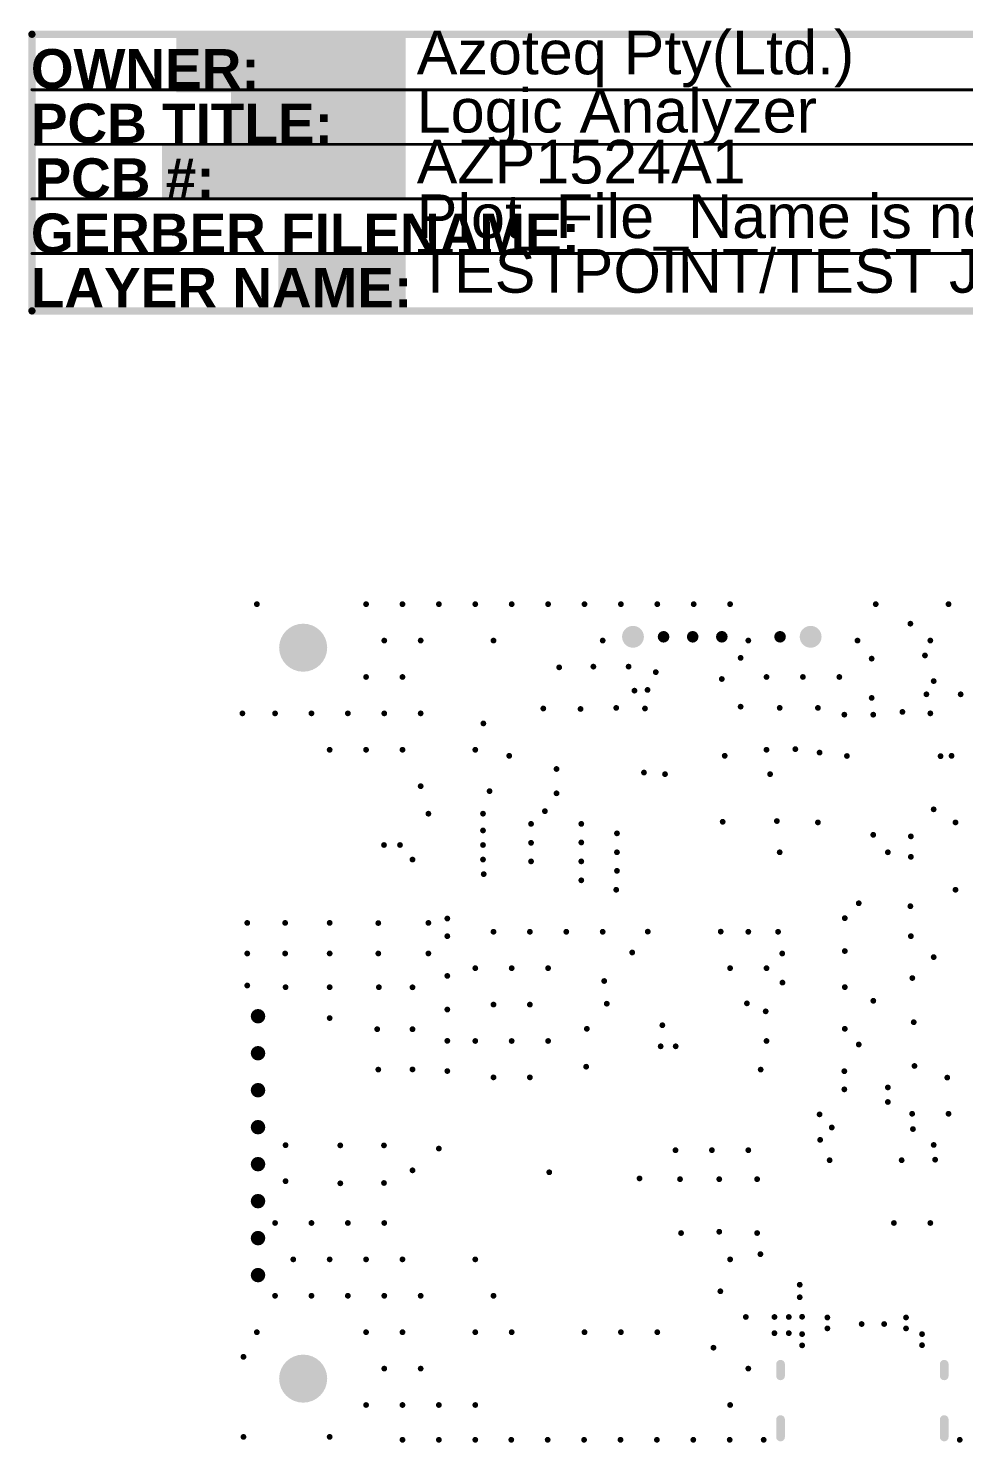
# Model space of a CAD drawing. Extents: x -14 to 97, y 1 to 98.
# Drawn here: x -13.9 to 50.4, y 0.6 to 97.7 of the extents above; entities that cross this region are included whole.
import ezdxf

# ---------------------------------------------------------------- set-up
doc = ezdxf.new("R2010")
doc.units = 0
doc.layers.get('0').update_dxf_attribs({"linetype": 'CONTINUOUS'})
for name, color, linetype in [('PAD_HOLES', 156, 'CONTINUOUS'), ('TESTPOINT-TEST_JIG_LAYER', 56, 'CONTINUOUS'), ('VIA_HOLES', 16, 'CONTINUOUS')]:
    doc.layers.add(name, color=color, linetype=linetype)
doc.styles.add('ARIAL', font='', dxfattribs={"height": 0.2})
doc.styles.add('ARIAL_BOLD', font='', dxfattribs={"height": 0.2})
doc.styles.get('ARIAL').set_extended_font_data('Arial')
doc.styles.get('ARIAL_BOLD').set_extended_font_data('Arial', bold=True)

# ---------------------------------------------------------------- blocks, each defined once
blk = doc.blocks.new('J_USB_GCT_USB4500_03_0_A_3')
at = {"layer": 'PAD_HOLES'}
h = blk.add_hatch(color=7, dxfattribs=at)
edge = h.paths.add_edge_path()
edge.add_arc((-5.366, 1.441), 0.3, 180, 360)
edge.add_line((-5.066, 1.441), (-5.066, 2.241))
edge.add_arc((-5.366, 2.241), 0.3, 0, 180)
edge.add_line((-5.666, 2.241), (-5.666, 1.441))
h = blk.add_hatch(color=7, dxfattribs=at)
edge = h.paths.add_edge_path()
edge.add_arc((5.874, 1.441), 0.3, 180, 360)
edge.add_line((6.174, 1.441), (6.174, 2.241))
edge.add_arc((5.874, 2.241), 0.3, 0, 180)
edge.add_line((5.574, 2.241), (5.574, 1.441))
h = blk.add_hatch(color=7, dxfattribs=at)
edge = h.paths.add_edge_path()
edge.add_arc((-5.366, -2.759), 0.3, 180, 360)
edge.add_line((-5.066, -2.759), (-5.066, -1.559))
edge.add_arc((-5.366, -1.559), 0.3, 0, 180)
edge.add_line((-5.666, -1.559), (-5.666, -2.759))
h = blk.add_hatch(color=7, dxfattribs=at)
edge = h.paths.add_edge_path()
edge.add_arc((5.874, -2.759), 0.3, 180, 360)
edge.add_line((6.174, -2.759), (6.174, -1.559))
edge.add_arc((5.874, -1.559), 0.3, 0, 180)
edge.add_line((5.574, -1.559), (5.574, -2.759))
blk = doc.blocks.new('S_C_K_OS103011MS8QP1_B_22')
at = {"layer": 'PAD_HOLES'}
h = blk.add_hatch(color=7, dxfattribs=at)
edge = h.paths.add_edge_path()
edge.add_arc((-6.1, 0), 0.75, 0, 360)
h = blk.add_hatch(color=7, dxfattribs=at)
edge = h.paths.add_edge_path()
edge.add_arc((-4, 0), 0.4, 0, 360)
h = blk.add_hatch(color=7, dxfattribs=at)
edge = h.paths.add_edge_path()
edge.add_arc((0, 0), 0.4, 0, 360)
h = blk.add_hatch(color=7, dxfattribs=at)
edge = h.paths.add_edge_path()
edge.add_arc((2, 0), 0.4, 0, 360)
h = blk.add_hatch(color=7, dxfattribs=at)
edge = h.paths.add_edge_path()
edge.add_arc((4, 0), 0.4, 0, 360)
h = blk.add_hatch(color=7, dxfattribs=at)
edge = h.paths.add_edge_path()
edge.add_arc((6.1, 0), 0.75, 0, 360)
blk = doc.blocks.new('MPAD_X7_0Y7_0_D3_3_38')
at = {"layer": 'PAD_HOLES'}
h = blk.add_hatch(color=7, dxfattribs=at)
edge = h.paths.add_edge_path()
edge.add_arc((0, 0), 1.65, 0, 360)
blk = doc.blocks.new('MPAD_X7_0Y7_0_D3_3_40')
at = {"layer": 'PAD_HOLES'}
h = blk.add_hatch(color=7, dxfattribs=at)
edge = h.paths.add_edge_path()
edge.add_arc((0, 0), 1.65, 0, 360)
blk = doc.blocks.new('P_BERG_8W_HDR_RA_SIL_42')
at = {"layer": 'PAD_HOLES'}
h = blk.add_hatch(color=7, dxfattribs=at)
edge = h.paths.add_edge_path()
edge.add_arc((-8.89, 0), 0.5, 0, 360)
h = blk.add_hatch(color=7, dxfattribs=at)
edge = h.paths.add_edge_path()
edge.add_arc((-6.35, 0), 0.5, 0, 360)
h = blk.add_hatch(color=7, dxfattribs=at)
edge = h.paths.add_edge_path()
edge.add_arc((-3.81, 0), 0.5, 0, 360)
h = blk.add_hatch(color=7, dxfattribs=at)
edge = h.paths.add_edge_path()
edge.add_arc((-1.27, 0), 0.5, 0, 360)
h = blk.add_hatch(color=7, dxfattribs=at)
edge = h.paths.add_edge_path()
edge.add_arc((1.27, 0), 0.5, 0, 360)
h = blk.add_hatch(color=7, dxfattribs=at)
edge = h.paths.add_edge_path()
edge.add_arc((3.81, 0), 0.5, 0, 360)
h = blk.add_hatch(color=7, dxfattribs=at)
edge = h.paths.add_edge_path()
edge.add_arc((6.35, 0), 0.5, 0, 360)
h = blk.add_hatch(color=7, dxfattribs=at)
edge = h.paths.add_edge_path()
edge.add_arc((8.89, 0), 0.5, 0, 360)

msp = doc.modelspace()

# ---------------------------------------------------------------- hatches: boundary and pattern name
at = {"layer": 'TESTPOINT-TEST_JIG_LAYER'}
for points in [[(-3.7, 93.331), (12.05, 93.331), (12.05, 97.331), (-3.7, 97.331)], [(0.05, 89.831), (12.05, 89.831), (12.05, 93.521), (0.05, 93.521)], [(-4.7, 86.081), (12.05, 86.081), (12.05, 89.831), (-4.7, 89.831)], [(3.3, 78.581), (12.05, 78.581), (12.05, 82.331), (3.3, 82.331)]]:
    msp.add_hatch(color=7, dxfattribs=at).paths.add_polyline_path(points)
at = {"layer": 'VIA_HOLES'}
h = msp.add_hatch(color=7, dxfattribs=at)
edge = h.paths.add_edge_path()
edge.add_arc((1.82, 58.19), 0.2, 0, 360)
h = msp.add_hatch(color=7, dxfattribs=at)
edge = h.paths.add_edge_path()
edge.add_arc((9.32, 58.19), 0.2, 0, 360)
h = msp.add_hatch(color=7, dxfattribs=at)
edge = h.paths.add_edge_path()
edge.add_arc((11.82, 58.19), 0.2, 0, 360)
h = msp.add_hatch(color=7, dxfattribs=at)
edge = h.paths.add_edge_path()
edge.add_arc((14.32, 58.19), 0.2, 0, 360)
h = msp.add_hatch(color=7, dxfattribs=at)
edge = h.paths.add_edge_path()
edge.add_arc((16.82, 58.19), 0.2, 0, 360)
h = msp.add_hatch(color=7, dxfattribs=at)
edge = h.paths.add_edge_path()
edge.add_arc((19.32, 58.19), 0.2, 0, 360)
h = msp.add_hatch(color=7, dxfattribs=at)
edge = h.paths.add_edge_path()
edge.add_arc((21.82, 58.19), 0.2, 0, 360)
h = msp.add_hatch(color=7, dxfattribs=at)
edge = h.paths.add_edge_path()
edge.add_arc((24.32, 58.19), 0.2, 0, 360)
h = msp.add_hatch(color=7, dxfattribs=at)
edge = h.paths.add_edge_path()
edge.add_arc((26.82, 58.19), 0.2, 0, 360)
h = msp.add_hatch(color=7, dxfattribs=at)
edge = h.paths.add_edge_path()
edge.add_arc((29.32, 58.19), 0.2, 0, 360)
h = msp.add_hatch(color=7, dxfattribs=at)
edge = h.paths.add_edge_path()
edge.add_arc((31.82, 58.19), 0.2, 0, 360)
h = msp.add_hatch(color=7, dxfattribs=at)
edge = h.paths.add_edge_path()
edge.add_arc((34.32, 58.19), 0.2, 0, 360)
h = msp.add_hatch(color=7, dxfattribs=at)
edge = h.paths.add_edge_path()
edge.add_arc((44.32, 58.19), 0.2, 0, 360)
h = msp.add_hatch(color=7, dxfattribs=at)
edge = h.paths.add_edge_path()
edge.add_arc((49.32, 58.19), 0.2, 0, 360)
h = msp.add_hatch(color=7, dxfattribs=at)
edge = h.paths.add_edge_path()
edge.add_arc((46.7, 56.85), 0.2, 0, 360)
h = msp.add_hatch(color=7, dxfattribs=at)
edge = h.paths.add_edge_path()
edge.add_arc((10.57, 55.69), 0.2, 0, 360)
h = msp.add_hatch(color=7, dxfattribs=at)
edge = h.paths.add_edge_path()
edge.add_arc((13.07, 55.69), 0.2, 0, 360)
h = msp.add_hatch(color=7, dxfattribs=at)
edge = h.paths.add_edge_path()
edge.add_arc((18.07, 55.69), 0.2, 0, 360)
h = msp.add_hatch(color=7, dxfattribs=at)
edge = h.paths.add_edge_path()
edge.add_arc((25.57, 55.69), 0.2, 0, 360)
h = msp.add_hatch(color=7, dxfattribs=at)
edge = h.paths.add_edge_path()
edge.add_arc((35.57, 55.69), 0.2, 0, 360)
h = msp.add_hatch(color=7, dxfattribs=at)
edge = h.paths.add_edge_path()
edge.add_arc((43.07, 55.69), 0.2, 0, 360)
h = msp.add_hatch(color=7, dxfattribs=at)
edge = h.paths.add_edge_path()
edge.add_arc((48.07, 55.69), 0.2, 0, 360)
h = msp.add_hatch(color=7, dxfattribs=at)
edge = h.paths.add_edge_path()
edge.add_arc((35.042, 54.5), 0.2, 0, 360)
h = msp.add_hatch(color=7, dxfattribs=at)
edge = h.paths.add_edge_path()
edge.add_arc((44.041, 54.45), 0.2, 0, 360)
h = msp.add_hatch(color=7, dxfattribs=at)
edge = h.paths.add_edge_path()
edge.add_arc((47.702, 54.669), 0.2, 0, 360)
h = msp.add_hatch(color=7, dxfattribs=at)
edge = h.paths.add_edge_path()
edge.add_arc((22.582, 53.85), 0.2, 0, 360)
h = msp.add_hatch(color=7, dxfattribs=at)
edge = h.paths.add_edge_path()
edge.add_arc((24.929, 53.9), 0.2, 0, 360)
h = msp.add_hatch(color=7, dxfattribs=at)
edge = h.paths.add_edge_path()
edge.add_arc((27.349, 53.9), 0.2, 0, 360)
h = msp.add_hatch(color=7, dxfattribs=at)
edge = h.paths.add_edge_path()
edge.add_arc((29.216, 53.522), 0.2, 0, 360)
h = msp.add_hatch(color=7, dxfattribs=at)
edge = h.paths.add_edge_path()
edge.add_arc((9.32, 53.19), 0.2, 0, 360)
h = msp.add_hatch(color=7, dxfattribs=at)
edge = h.paths.add_edge_path()
edge.add_arc((11.82, 53.19), 0.2, 0, 360)
h = msp.add_hatch(color=7, dxfattribs=at)
edge = h.paths.add_edge_path()
edge.add_arc((28.65, 52.3), 0.2, 0, 360)
h = msp.add_hatch(color=7, dxfattribs=at)
edge = h.paths.add_edge_path()
edge.add_arc((33.75, 53.05), 0.2, 0, 360)
h = msp.add_hatch(color=7, dxfattribs=at)
edge = h.paths.add_edge_path()
edge.add_arc((36.82, 53.19), 0.2, 0, 360)
h = msp.add_hatch(color=7, dxfattribs=at)
edge = h.paths.add_edge_path()
edge.add_arc((39.32, 53.19), 0.2, 0, 360)
h = msp.add_hatch(color=7, dxfattribs=at)
edge = h.paths.add_edge_path()
edge.add_arc((41.82, 53.19), 0.2, 0, 360)
h = msp.add_hatch(color=7, dxfattribs=at)
edge = h.paths.add_edge_path()
edge.add_arc((48.3, 52.908), 0.2, 0, 360)
h = msp.add_hatch(color=7, dxfattribs=at)
edge = h.paths.add_edge_path()
edge.add_arc((27.75, 52.25), 0.2, 0, 360)
h = msp.add_hatch(color=7, dxfattribs=at)
edge = h.paths.add_edge_path()
edge.add_arc((44.041, 51.751), 0.2, 0, 360)
h = msp.add_hatch(color=7, dxfattribs=at)
edge = h.paths.add_edge_path()
edge.add_arc((47.8, 52), 0.2, 0, 360)
h = msp.add_hatch(color=7, dxfattribs=at)
edge = h.paths.add_edge_path()
edge.add_arc((50.154, 52), 0.2, 0, 360)
h = msp.add_hatch(color=7, dxfattribs=at)
edge = h.paths.add_edge_path()
edge.add_arc((0.828, 50.69), 0.2, 0, 360)
h = msp.add_hatch(color=7, dxfattribs=at)
edge = h.paths.add_edge_path()
edge.add_arc((3.07, 50.69), 0.2, 0, 360)
h = msp.add_hatch(color=7, dxfattribs=at)
edge = h.paths.add_edge_path()
edge.add_arc((5.57, 50.69), 0.2, 0, 360)
h = msp.add_hatch(color=7, dxfattribs=at)
edge = h.paths.add_edge_path()
edge.add_arc((8.07, 50.69), 0.2, 0, 360)
h = msp.add_hatch(color=7, dxfattribs=at)
edge = h.paths.add_edge_path()
edge.add_arc((10.57, 50.69), 0.2, 0, 360)
h = msp.add_hatch(color=7, dxfattribs=at)
edge = h.paths.add_edge_path()
edge.add_arc((13.07, 50.69), 0.2, 0, 360)
h = msp.add_hatch(color=7, dxfattribs=at)
edge = h.paths.add_edge_path()
edge.add_arc((21.491, 51.024), 0.2, 0, 360)
h = msp.add_hatch(color=7, dxfattribs=at)
edge = h.paths.add_edge_path()
edge.add_arc((24.05, 50.992), 0.2, 0, 360)
h = msp.add_hatch(color=7, dxfattribs=at)
edge = h.paths.add_edge_path()
edge.add_arc((26.5, 51.066), 0.2, 0, 360)
h = msp.add_hatch(color=7, dxfattribs=at)
edge = h.paths.add_edge_path()
edge.add_arc((28.473, 51.024), 0.2, 0, 360)
h = msp.add_hatch(color=7, dxfattribs=at)
edge = h.paths.add_edge_path()
edge.add_arc((35.042, 51.15), 0.2, 0, 360)
h = msp.add_hatch(color=7, dxfattribs=at)
edge = h.paths.add_edge_path()
edge.add_arc((37.725, 51.066), 0.2, 0, 360)
h = msp.add_hatch(color=7, dxfattribs=at)
edge = h.paths.add_edge_path()
edge.add_arc((40.35, 51.066), 0.2, 0, 360)
h = msp.add_hatch(color=7, dxfattribs=at)
edge = h.paths.add_edge_path()
edge.add_arc((42.164, 50.6), 0.2, 0, 360)
h = msp.add_hatch(color=7, dxfattribs=at)
edge = h.paths.add_edge_path()
edge.add_arc((44.15, 50.6), 0.2, 0, 360)
h = msp.add_hatch(color=7, dxfattribs=at)
edge = h.paths.add_edge_path()
edge.add_arc((46.154, 50.79), 0.2, 0, 360)
h = msp.add_hatch(color=7, dxfattribs=at)
edge = h.paths.add_edge_path()
edge.add_arc((48.07, 50.69), 0.2, 0, 360)
h = msp.add_hatch(color=7, dxfattribs=at)
edge = h.paths.add_edge_path()
edge.add_arc((17.375, 50), 0.2, 0, 360)
h = msp.add_hatch(color=7, dxfattribs=at)
edge = h.paths.add_edge_path()
edge.add_arc((6.82, 48.19), 0.2, 0, 360)
h = msp.add_hatch(color=7, dxfattribs=at)
edge = h.paths.add_edge_path()
edge.add_arc((9.32, 48.19), 0.2, 0, 360)
h = msp.add_hatch(color=7, dxfattribs=at)
edge = h.paths.add_edge_path()
edge.add_arc((11.82, 48.19), 0.2, 0, 360)
h = msp.add_hatch(color=7, dxfattribs=at)
edge = h.paths.add_edge_path()
edge.add_arc((16.82, 48.19), 0.2, 0, 360)
h = msp.add_hatch(color=7, dxfattribs=at)
edge = h.paths.add_edge_path()
edge.add_arc((19.15, 47.775), 0.2, 0, 360)
h = msp.add_hatch(color=7, dxfattribs=at)
edge = h.paths.add_edge_path()
edge.add_arc((33.95, 47.775), 0.2, 0, 360)
h = msp.add_hatch(color=7, dxfattribs=at)
edge = h.paths.add_edge_path()
edge.add_arc((36.82, 48.19), 0.2, 0, 360)
h = msp.add_hatch(color=7, dxfattribs=at)
edge = h.paths.add_edge_path()
edge.add_arc((38.8, 48.234), 0.2, 0, 360)
h = msp.add_hatch(color=7, dxfattribs=at)
edge = h.paths.add_edge_path()
edge.add_arc((40.464, 47.997), 0.2, 0, 360)
h = msp.add_hatch(color=7, dxfattribs=at)
edge = h.paths.add_edge_path()
edge.add_arc((42.343, 47.763), 0.2, 0, 360)
h = msp.add_hatch(color=7, dxfattribs=at)
edge = h.paths.add_edge_path()
edge.add_arc((48.773, 47.75), 0.2, 0, 360)
h = msp.add_hatch(color=7, dxfattribs=at)
edge = h.paths.add_edge_path()
edge.add_arc((49.527, 47.775), 0.2, 0, 360)
h = msp.add_hatch(color=7, dxfattribs=at)
edge = h.paths.add_edge_path()
edge.add_arc((22.4, 46.87), 0.2, 0, 360)
h = msp.add_hatch(color=7, dxfattribs=at)
edge = h.paths.add_edge_path()
edge.add_arc((28.404, 46.625), 0.2, 0, 360)
h = msp.add_hatch(color=7, dxfattribs=at)
edge = h.paths.add_edge_path()
edge.add_arc((29.85, 46.516), 0.2, 0, 360)
h = msp.add_hatch(color=7, dxfattribs=at)
edge = h.paths.add_edge_path()
edge.add_arc((37.066, 46.516), 0.2, 0, 360)
h = msp.add_hatch(color=7, dxfattribs=at)
edge = h.paths.add_edge_path()
edge.add_arc((13.07, 45.69), 0.2, 0, 360)
h = msp.add_hatch(color=7, dxfattribs=at)
edge = h.paths.add_edge_path()
edge.add_arc((17.8, 45.35), 0.2, 0, 360)
h = msp.add_hatch(color=7, dxfattribs=at)
edge = h.paths.add_edge_path()
edge.add_arc((22.4, 45.2), 0.2, 0, 360)
h = msp.add_hatch(color=7, dxfattribs=at)
edge = h.paths.add_edge_path()
edge.add_arc((13.6, 43.8), 0.2, 0, 360)
h = msp.add_hatch(color=7, dxfattribs=at)
edge = h.paths.add_edge_path()
edge.add_arc((17.35, 43.8), 0.2, 0, 360)
h = msp.add_hatch(color=7, dxfattribs=at)
edge = h.paths.add_edge_path()
edge.add_arc((21.6, 43.974), 0.2, 0, 360)
h = msp.add_hatch(color=7, dxfattribs=at)
edge = h.paths.add_edge_path()
edge.add_arc((48.3, 44.1), 0.2, 0, 360)
h = msp.add_hatch(color=7, dxfattribs=at)
edge = h.paths.add_edge_path()
edge.add_arc((17.35, 42.65), 0.2, 0, 360)
h = msp.add_hatch(color=7, dxfattribs=at)
edge = h.paths.add_edge_path()
edge.add_arc((20.65, 43.1), 0.2, 0, 360)
h = msp.add_hatch(color=7, dxfattribs=at)
edge = h.paths.add_edge_path()
edge.add_arc((24.1, 43.1), 0.2, 0, 360)
h = msp.add_hatch(color=7, dxfattribs=at)
edge = h.paths.add_edge_path()
edge.add_arc((33.81, 43.246), 0.2, 0, 360)
h = msp.add_hatch(color=7, dxfattribs=at)
edge = h.paths.add_edge_path()
edge.add_arc((37.532, 43.295), 0.2, 0, 360)
h = msp.add_hatch(color=7, dxfattribs=at)
edge = h.paths.add_edge_path()
edge.add_arc((40.35, 43.2), 0.2, 0, 360)
h = msp.add_hatch(color=7, dxfattribs=at)
edge = h.paths.add_edge_path()
edge.add_arc((49.8, 43.2), 0.2, 0, 360)
h = msp.add_hatch(color=7, dxfattribs=at)
edge = h.paths.add_edge_path()
edge.add_arc((10.55, 41.65), 0.2, 0, 360)
h = msp.add_hatch(color=7, dxfattribs=at)
edge = h.paths.add_edge_path()
edge.add_arc((11.65, 41.65), 0.2, 0, 360)
h = msp.add_hatch(color=7, dxfattribs=at)
edge = h.paths.add_edge_path()
edge.add_arc((17.35, 41.65), 0.2, 0, 360)
h = msp.add_hatch(color=7, dxfattribs=at)
edge = h.paths.add_edge_path()
edge.add_arc((20.65, 41.8), 0.2, 0, 360)
h = msp.add_hatch(color=7, dxfattribs=at)
edge = h.paths.add_edge_path()
edge.add_arc((24.1, 41.825), 0.2, 0, 360)
h = msp.add_hatch(color=7, dxfattribs=at)
edge = h.paths.add_edge_path()
edge.add_arc((26.55, 42.45), 0.2, 0, 360)
h = msp.add_hatch(color=7, dxfattribs=at)
edge = h.paths.add_edge_path()
edge.add_arc((44.15, 42.35), 0.2, 0, 360)
h = msp.add_hatch(color=7, dxfattribs=at)
edge = h.paths.add_edge_path()
edge.add_arc((46.733, 42.241), 0.2, 0, 360)
h = msp.add_hatch(color=7, dxfattribs=at)
edge = h.paths.add_edge_path()
edge.add_arc((12.509, 40.65), 0.2, 0, 360)
h = msp.add_hatch(color=7, dxfattribs=at)
edge = h.paths.add_edge_path()
edge.add_arc((17.35, 40.65), 0.2, 0, 360)
h = msp.add_hatch(color=7, dxfattribs=at)
edge = h.paths.add_edge_path()
edge.add_arc((26.55, 41.15), 0.2, 0, 360)
h = msp.add_hatch(color=7, dxfattribs=at)
edge = h.paths.add_edge_path()
edge.add_arc((37.725, 41.15), 0.2, 0, 360)
h = msp.add_hatch(color=7, dxfattribs=at)
edge = h.paths.add_edge_path()
edge.add_arc((45.154, 41.15), 0.2, 0, 360)
h = msp.add_hatch(color=7, dxfattribs=at)
edge = h.paths.add_edge_path()
edge.add_arc((46.733, 40.838), 0.2, 0, 360)
h = msp.add_hatch(color=7, dxfattribs=at)
edge = h.paths.add_edge_path()
edge.add_arc((17.4, 39.65), 0.2, 0, 360)
h = msp.add_hatch(color=7, dxfattribs=at)
edge = h.paths.add_edge_path()
edge.add_arc((20.65, 40.525), 0.2, 0, 360)
h = msp.add_hatch(color=7, dxfattribs=at)
edge = h.paths.add_edge_path()
edge.add_arc((24.1, 40.525), 0.2, 0, 360)
h = msp.add_hatch(color=7, dxfattribs=at)
edge = h.paths.add_edge_path()
edge.add_arc((26.55, 39.875), 0.2, 0, 360)
h = msp.add_hatch(color=7, dxfattribs=at)
edge = h.paths.add_edge_path()
edge.add_arc((24.1, 39.225), 0.2, 0, 360)
h = msp.add_hatch(color=7, dxfattribs=at)
edge = h.paths.add_edge_path()
edge.add_arc((26.5, 38.575), 0.2, 0, 360)
h = msp.add_hatch(color=7, dxfattribs=at)
edge = h.paths.add_edge_path()
edge.add_arc((49.8, 38.575), 0.2, 0, 360)
h = msp.add_hatch(color=7, dxfattribs=at)
edge = h.paths.add_edge_path()
edge.add_arc((43.154, 37.65), 0.2, 0, 360)
h = msp.add_hatch(color=7, dxfattribs=at)
edge = h.paths.add_edge_path()
edge.add_arc((46.7, 37.446), 0.2, 0, 360)
h = msp.add_hatch(color=7, dxfattribs=at)
edge = h.paths.add_edge_path()
edge.add_arc((1.161, 36.3), 0.2, 0, 360)
h = msp.add_hatch(color=7, dxfattribs=at)
edge = h.paths.add_edge_path()
edge.add_arc((3.762, 36.3), 0.2, 0, 360)
h = msp.add_hatch(color=7, dxfattribs=at)
edge = h.paths.add_edge_path()
edge.add_arc((6.82, 36.3), 0.2, 0, 360)
h = msp.add_hatch(color=7, dxfattribs=at)
edge = h.paths.add_edge_path()
edge.add_arc((10.16, 36.288), 0.2, 0, 360)
h = msp.add_hatch(color=7, dxfattribs=at)
edge = h.paths.add_edge_path()
edge.add_arc((13.6, 36.3), 0.2, 0, 360)
h = msp.add_hatch(color=7, dxfattribs=at)
edge = h.paths.add_edge_path()
edge.add_arc((14.9, 36.6), 0.2, 0, 360)
h = msp.add_hatch(color=7, dxfattribs=at)
edge = h.paths.add_edge_path()
edge.add_arc((42.197, 36.625), 0.2, 0, 360)
h = msp.add_hatch(color=7, dxfattribs=at)
edge = h.paths.add_edge_path()
edge.add_arc((14.9, 35.388), 0.2, 0, 360)
h = msp.add_hatch(color=7, dxfattribs=at)
edge = h.paths.add_edge_path()
edge.add_arc((18.07, 35.69), 0.2, 0, 360)
h = msp.add_hatch(color=7, dxfattribs=at)
edge = h.paths.add_edge_path()
edge.add_arc((20.57, 35.69), 0.2, 0, 360)
h = msp.add_hatch(color=7, dxfattribs=at)
edge = h.paths.add_edge_path()
edge.add_arc((23.07, 35.69), 0.2, 0, 360)
h = msp.add_hatch(color=7, dxfattribs=at)
edge = h.paths.add_edge_path()
edge.add_arc((25.57, 35.69), 0.2, 0, 360)
h = msp.add_hatch(color=7, dxfattribs=at)
edge = h.paths.add_edge_path()
edge.add_arc((28.666, 35.7), 0.2, 0, 360)
h = msp.add_hatch(color=7, dxfattribs=at)
edge = h.paths.add_edge_path()
edge.add_arc((33.675, 35.7), 0.2, 0, 360)
h = msp.add_hatch(color=7, dxfattribs=at)
edge = h.paths.add_edge_path()
edge.add_arc((35.57, 35.69), 0.2, 0, 360)
h = msp.add_hatch(color=7, dxfattribs=at)
edge = h.paths.add_edge_path()
edge.add_arc((37.614, 35.69), 0.2, 0, 360)
h = msp.add_hatch(color=7, dxfattribs=at)
edge = h.paths.add_edge_path()
edge.add_arc((46.733, 35.388), 0.2, 0, 360)
h = msp.add_hatch(color=7, dxfattribs=at)
edge = h.paths.add_edge_path()
edge.add_arc((1.161, 34.2), 0.2, 0, 360)
h = msp.add_hatch(color=7, dxfattribs=at)
edge = h.paths.add_edge_path()
edge.add_arc((3.762, 34.2), 0.2, 0, 360)
h = msp.add_hatch(color=7, dxfattribs=at)
edge = h.paths.add_edge_path()
edge.add_arc((6.82, 34.2), 0.2, 0, 360)
h = msp.add_hatch(color=7, dxfattribs=at)
edge = h.paths.add_edge_path()
edge.add_arc((10.16, 34.2), 0.2, 0, 360)
h = msp.add_hatch(color=7, dxfattribs=at)
edge = h.paths.add_edge_path()
edge.add_arc((13.6, 34.2), 0.2, 0, 360)
h = msp.add_hatch(color=7, dxfattribs=at)
edge = h.paths.add_edge_path()
edge.add_arc((27.597, 34.269), 0.2, 0, 360)
h = msp.add_hatch(color=7, dxfattribs=at)
edge = h.paths.add_edge_path()
edge.add_arc((37.9, 34.2), 0.2, 0, 360)
h = msp.add_hatch(color=7, dxfattribs=at)
edge = h.paths.add_edge_path()
edge.add_arc((42.197, 34.366), 0.2, 0, 360)
h = msp.add_hatch(color=7, dxfattribs=at)
edge = h.paths.add_edge_path()
edge.add_arc((48.3, 33.95), 0.2, 0, 360)
h = msp.add_hatch(color=7, dxfattribs=at)
edge = h.paths.add_edge_path()
edge.add_arc((16.82, 33.19), 0.2, 0, 360)
h = msp.add_hatch(color=7, dxfattribs=at)
edge = h.paths.add_edge_path()
edge.add_arc((19.32, 33.19), 0.2, 0, 360)
h = msp.add_hatch(color=7, dxfattribs=at)
edge = h.paths.add_edge_path()
edge.add_arc((21.82, 33.19), 0.2, 0, 360)
h = msp.add_hatch(color=7, dxfattribs=at)
edge = h.paths.add_edge_path()
edge.add_arc((34.32, 33.19), 0.2, 0, 360)
h = msp.add_hatch(color=7, dxfattribs=at)
edge = h.paths.add_edge_path()
edge.add_arc((36.82, 33.19), 0.2, 0, 360)
h = msp.add_hatch(color=7, dxfattribs=at)
edge = h.paths.add_edge_path()
edge.add_arc((1.161, 32), 0.2, 0, 360)
h = msp.add_hatch(color=7, dxfattribs=at)
edge = h.paths.add_edge_path()
edge.add_arc((3.791, 31.883), 0.2, 0, 360)
h = msp.add_hatch(color=7, dxfattribs=at)
edge = h.paths.add_edge_path()
edge.add_arc((6.82, 31.883), 0.2, 0, 360)
h = msp.add_hatch(color=7, dxfattribs=at)
edge = h.paths.add_edge_path()
edge.add_arc((10.2, 31.883), 0.2, 0, 360)
h = msp.add_hatch(color=7, dxfattribs=at)
edge = h.paths.add_edge_path()
edge.add_arc((12.509, 31.876), 0.2, 0, 360)
h = msp.add_hatch(color=7, dxfattribs=at)
edge = h.paths.add_edge_path()
edge.add_arc((14.9, 32.659), 0.2, 0, 360)
h = msp.add_hatch(color=7, dxfattribs=at)
edge = h.paths.add_edge_path()
edge.add_arc((25.673, 32.309), 0.2, 0, 360)
h = msp.add_hatch(color=7, dxfattribs=at)
edge = h.paths.add_edge_path()
edge.add_arc((37.914, 32.2), 0.2, 0, 360)
h = msp.add_hatch(color=7, dxfattribs=at)
edge = h.paths.add_edge_path()
edge.add_arc((42.197, 31.888), 0.2, 0, 360)
h = msp.add_hatch(color=7, dxfattribs=at)
edge = h.paths.add_edge_path()
edge.add_arc((46.834, 32.512), 0.2, 0, 360)
h = msp.add_hatch(color=7, dxfattribs=at)
edge = h.paths.add_edge_path()
edge.add_arc((44.154, 30.95), 0.2, 0, 360)
h = msp.add_hatch(color=7, dxfattribs=at)
edge = h.paths.add_edge_path()
edge.add_arc((14.9, 30.349), 0.2, 0, 360)
h = msp.add_hatch(color=7, dxfattribs=at)
edge = h.paths.add_edge_path()
edge.add_arc((18.07, 30.69), 0.2, 0, 360)
h = msp.add_hatch(color=7, dxfattribs=at)
edge = h.paths.add_edge_path()
edge.add_arc((20.57, 30.69), 0.2, 0, 360)
h = msp.add_hatch(color=7, dxfattribs=at)
edge = h.paths.add_edge_path()
edge.add_arc((25.85, 30.75), 0.2, 0, 360)
h = msp.add_hatch(color=7, dxfattribs=at)
edge = h.paths.add_edge_path()
edge.add_arc((35.475, 30.775), 0.2, 0, 360)
h = msp.add_hatch(color=7, dxfattribs=at)
edge = h.paths.add_edge_path()
edge.add_arc((36.764, 30.225), 0.2, 0, 360)
h = msp.add_hatch(color=7, dxfattribs=at)
edge = h.paths.add_edge_path()
edge.add_arc((6.82, 29.763), 0.2, 0, 360)
h = msp.add_hatch(color=7, dxfattribs=at)
edge = h.paths.add_edge_path()
edge.add_arc((10.084, 29), 0.2, 0, 360)
h = msp.add_hatch(color=7, dxfattribs=at)
edge = h.paths.add_edge_path()
edge.add_arc((12.509, 29), 0.2, 0, 360)
h = msp.add_hatch(color=7, dxfattribs=at)
edge = h.paths.add_edge_path()
edge.add_arc((24.481, 29.025), 0.2, 0, 360)
h = msp.add_hatch(color=7, dxfattribs=at)
edge = h.paths.add_edge_path()
edge.add_arc((29.666, 29.271), 0.2, 0, 360)
h = msp.add_hatch(color=7, dxfattribs=at)
edge = h.paths.add_edge_path()
edge.add_arc((42.197, 29.025), 0.2, 0, 360)
h = msp.add_hatch(color=7, dxfattribs=at)
edge = h.paths.add_edge_path()
edge.add_arc((46.93, 29.48), 0.2, 0, 360)
h = msp.add_hatch(color=7, dxfattribs=at)
edge = h.paths.add_edge_path()
edge.add_arc((14.9, 28.2), 0.2, 0, 360)
h = msp.add_hatch(color=7, dxfattribs=at)
edge = h.paths.add_edge_path()
edge.add_arc((16.82, 28.19), 0.2, 0, 360)
h = msp.add_hatch(color=7, dxfattribs=at)
edge = h.paths.add_edge_path()
edge.add_arc((19.32, 28.19), 0.2, 0, 360)
h = msp.add_hatch(color=7, dxfattribs=at)
edge = h.paths.add_edge_path()
edge.add_arc((21.82, 28.19), 0.2, 0, 360)
h = msp.add_hatch(color=7, dxfattribs=at)
edge = h.paths.add_edge_path()
edge.add_arc((36.82, 28.19), 0.2, 0, 360)
h = msp.add_hatch(color=7, dxfattribs=at)
edge = h.paths.add_edge_path()
edge.add_arc((29.55, 27.825), 0.2, 0, 360)
h = msp.add_hatch(color=7, dxfattribs=at)
edge = h.paths.add_edge_path()
edge.add_arc((30.583, 27.825), 0.2, 0, 360)
h = msp.add_hatch(color=7, dxfattribs=at)
edge = h.paths.add_edge_path()
edge.add_arc((43.154, 27.95), 0.2, 0, 360)
h = msp.add_hatch(color=7, dxfattribs=at)
edge = h.paths.add_edge_path()
edge.add_arc((10.16, 26.225), 0.2, 0, 360)
h = msp.add_hatch(color=7, dxfattribs=at)
edge = h.paths.add_edge_path()
edge.add_arc((12.509, 26.235), 0.2, 0, 360)
h = msp.add_hatch(color=7, dxfattribs=at)
edge = h.paths.add_edge_path()
edge.add_arc((14.9, 26.125), 0.2, 0, 360)
h = msp.add_hatch(color=7, dxfattribs=at)
edge = h.paths.add_edge_path()
edge.add_arc((24.434, 26.424), 0.2, 0, 360)
h = msp.add_hatch(color=7, dxfattribs=at)
edge = h.paths.add_edge_path()
edge.add_arc((36.419, 26.225), 0.2, 0, 360)
h = msp.add_hatch(color=7, dxfattribs=at)
edge = h.paths.add_edge_path()
edge.add_arc((42.164, 26.116), 0.2, 0, 360)
h = msp.add_hatch(color=7, dxfattribs=at)
edge = h.paths.add_edge_path()
edge.add_arc((46.981, 26.475), 0.2, 0, 360)
h = msp.add_hatch(color=7, dxfattribs=at)
edge = h.paths.add_edge_path()
edge.add_arc((18.07, 25.69), 0.2, 0, 360)
h = msp.add_hatch(color=7, dxfattribs=at)
edge = h.paths.add_edge_path()
edge.add_arc((20.57, 25.69), 0.2, 0, 360)
h = msp.add_hatch(color=7, dxfattribs=at)
edge = h.paths.add_edge_path()
edge.add_arc((49.233, 25.675), 0.2, 0, 360)
h = msp.add_hatch(color=7, dxfattribs=at)
edge = h.paths.add_edge_path()
edge.add_arc((42.164, 24.867), 0.2, 0, 360)
h = msp.add_hatch(color=7, dxfattribs=at)
edge = h.paths.add_edge_path()
edge.add_arc((45.154, 25), 0.2, 0, 360)
h = msp.add_hatch(color=7, dxfattribs=at)
edge = h.paths.add_edge_path()
edge.add_arc((40.464, 23.15), 0.2, 0, 360)
h = msp.add_hatch(color=7, dxfattribs=at)
edge = h.paths.add_edge_path()
edge.add_arc((45.154, 24), 0.2, 0, 360)
h = msp.add_hatch(color=7, dxfattribs=at)
edge = h.paths.add_edge_path()
edge.add_arc((46.82, 23.19), 0.2, 0, 360)
h = msp.add_hatch(color=7, dxfattribs=at)
edge = h.paths.add_edge_path()
edge.add_arc((49.32, 23.19), 0.2, 0, 360)
h = msp.add_hatch(color=7, dxfattribs=at)
edge = h.paths.add_edge_path()
edge.add_arc((41.3, 22.25), 0.2, 0, 360)
h = msp.add_hatch(color=7, dxfattribs=at)
edge = h.paths.add_edge_path()
edge.add_arc((40.503, 21.4), 0.2, 0, 360)
h = msp.add_hatch(color=7, dxfattribs=at)
edge = h.paths.add_edge_path()
edge.add_arc((46.876, 22.141), 0.2, 0, 360)
h = msp.add_hatch(color=7, dxfattribs=at)
edge = h.paths.add_edge_path()
edge.add_arc((3.791, 21.033), 0.2, 0, 360)
h = msp.add_hatch(color=7, dxfattribs=at)
edge = h.paths.add_edge_path()
edge.add_arc((7.55, 21.02), 0.2, 0, 360)
h = msp.add_hatch(color=7, dxfattribs=at)
edge = h.paths.add_edge_path()
edge.add_arc((10.55, 21.02), 0.2, 0, 360)
h = msp.add_hatch(color=7, dxfattribs=at)
edge = h.paths.add_edge_path()
edge.add_arc((14.32, 20.802), 0.2, 0, 360)
h = msp.add_hatch(color=7, dxfattribs=at)
edge = h.paths.add_edge_path()
edge.add_arc((30.57, 20.69), 0.2, 0, 360)
h = msp.add_hatch(color=7, dxfattribs=at)
edge = h.paths.add_edge_path()
edge.add_arc((33.07, 20.69), 0.2, 0, 360)
h = msp.add_hatch(color=7, dxfattribs=at)
edge = h.paths.add_edge_path()
edge.add_arc((35.57, 20.69), 0.2, 0, 360)
h = msp.add_hatch(color=7, dxfattribs=at)
edge = h.paths.add_edge_path()
edge.add_arc((48.3, 21.05), 0.2, 0, 360)
h = msp.add_hatch(color=7, dxfattribs=at)
edge = h.paths.add_edge_path()
edge.add_arc((12.509, 19.306), 0.2, 0, 360)
h = msp.add_hatch(color=7, dxfattribs=at)
edge = h.paths.add_edge_path()
edge.add_arc((41.154, 20), 0.2, 0, 360)
h = msp.add_hatch(color=7, dxfattribs=at)
edge = h.paths.add_edge_path()
edge.add_arc((46.1, 20), 0.2, 0, 360)
h = msp.add_hatch(color=7, dxfattribs=at)
edge = h.paths.add_edge_path()
edge.add_arc((48.4, 20.038), 0.2, 0, 360)
h = msp.add_hatch(color=7, dxfattribs=at)
edge = h.paths.add_edge_path()
edge.add_arc((3.791, 18.563), 0.2, 0, 360)
h = msp.add_hatch(color=7, dxfattribs=at)
edge = h.paths.add_edge_path()
edge.add_arc((7.55, 18.415), 0.2, 0, 360)
h = msp.add_hatch(color=7, dxfattribs=at)
edge = h.paths.add_edge_path()
edge.add_arc((10.55, 18.438), 0.2, 0, 360)
h = msp.add_hatch(color=7, dxfattribs=at)
edge = h.paths.add_edge_path()
edge.add_arc((21.9, 19.174), 0.2, 0, 360)
h = msp.add_hatch(color=7, dxfattribs=at)
edge = h.paths.add_edge_path()
edge.add_arc((28.1, 18.75), 0.2, 0, 360)
h = msp.add_hatch(color=7, dxfattribs=at)
edge = h.paths.add_edge_path()
edge.add_arc((30.881, 18.7), 0.2, 0, 360)
h = msp.add_hatch(color=7, dxfattribs=at)
edge = h.paths.add_edge_path()
edge.add_arc((33.575, 18.7), 0.2, 0, 360)
h = msp.add_hatch(color=7, dxfattribs=at)
edge = h.paths.add_edge_path()
edge.add_arc((36.175, 18.7), 0.2, 0, 360)
h = msp.add_hatch(color=7, dxfattribs=at)
edge = h.paths.add_edge_path()
edge.add_arc((3.07, 15.69), 0.2, 0, 360)
h = msp.add_hatch(color=7, dxfattribs=at)
edge = h.paths.add_edge_path()
edge.add_arc((5.57, 15.69), 0.2, 0, 360)
h = msp.add_hatch(color=7, dxfattribs=at)
edge = h.paths.add_edge_path()
edge.add_arc((8.07, 15.69), 0.2, 0, 360)
h = msp.add_hatch(color=7, dxfattribs=at)
edge = h.paths.add_edge_path()
edge.add_arc((10.57, 15.69), 0.2, 0, 360)
h = msp.add_hatch(color=7, dxfattribs=at)
edge = h.paths.add_edge_path()
edge.add_arc((45.57, 15.69), 0.2, 0, 360)
h = msp.add_hatch(color=7, dxfattribs=at)
edge = h.paths.add_edge_path()
edge.add_arc((48.07, 15.69), 0.2, 0, 360)
h = msp.add_hatch(color=7, dxfattribs=at)
edge = h.paths.add_edge_path()
edge.add_arc((30.95, 15), 0.2, 0, 360)
h = msp.add_hatch(color=7, dxfattribs=at)
edge = h.paths.add_edge_path()
edge.add_arc((33.575, 15.088), 0.2, 0, 360)
h = msp.add_hatch(color=7, dxfattribs=at)
edge = h.paths.add_edge_path()
edge.add_arc((36.175, 15), 0.2, 0, 360)
h = msp.add_hatch(color=7, dxfattribs=at)
edge = h.paths.add_edge_path()
edge.add_arc((36.4, 13.55), 0.2, 0, 360)
h = msp.add_hatch(color=7, dxfattribs=at)
edge = h.paths.add_edge_path()
edge.add_arc((4.32, 13.19), 0.2, 0, 360)
h = msp.add_hatch(color=7, dxfattribs=at)
edge = h.paths.add_edge_path()
edge.add_arc((6.82, 13.19), 0.2, 0, 360)
h = msp.add_hatch(color=7, dxfattribs=at)
edge = h.paths.add_edge_path()
edge.add_arc((9.32, 13.19), 0.2, 0, 360)
h = msp.add_hatch(color=7, dxfattribs=at)
edge = h.paths.add_edge_path()
edge.add_arc((11.82, 13.19), 0.2, 0, 360)
h = msp.add_hatch(color=7, dxfattribs=at)
edge = h.paths.add_edge_path()
edge.add_arc((16.82, 13.19), 0.2, 0, 360)
h = msp.add_hatch(color=7, dxfattribs=at)
edge = h.paths.add_edge_path()
edge.add_arc((34.32, 13.19), 0.2, 0, 360)
h = msp.add_hatch(color=7, dxfattribs=at)
edge = h.paths.add_edge_path()
edge.add_arc((3.07, 10.69), 0.2, 0, 360)
h = msp.add_hatch(color=7, dxfattribs=at)
edge = h.paths.add_edge_path()
edge.add_arc((5.57, 10.69), 0.2, 0, 360)
h = msp.add_hatch(color=7, dxfattribs=at)
edge = h.paths.add_edge_path()
edge.add_arc((8.07, 10.69), 0.2, 0, 360)
h = msp.add_hatch(color=7, dxfattribs=at)
edge = h.paths.add_edge_path()
edge.add_arc((10.57, 10.69), 0.2, 0, 360)
h = msp.add_hatch(color=7, dxfattribs=at)
edge = h.paths.add_edge_path()
edge.add_arc((13.07, 10.69), 0.2, 0, 360)
h = msp.add_hatch(color=7, dxfattribs=at)
edge = h.paths.add_edge_path()
edge.add_arc((18.07, 10.69), 0.2, 0, 360)
h = msp.add_hatch(color=7, dxfattribs=at)
edge = h.paths.add_edge_path()
edge.add_arc((33.65, 11), 0.2, 0, 360)
h = msp.add_hatch(color=7, dxfattribs=at)
edge = h.paths.add_edge_path()
edge.add_arc((39.1, 11.45), 0.2, 0, 360)
h = msp.add_hatch(color=7, dxfattribs=at)
edge = h.paths.add_edge_path()
edge.add_arc((39.1, 10.59), 0.2, 0, 360)
h = msp.add_hatch(color=7, dxfattribs=at)
edge = h.paths.add_edge_path()
edge.add_arc((35.4, 9.235), 0.2, 0, 360)
h = msp.add_hatch(color=7, dxfattribs=at)
edge = h.paths.add_edge_path()
edge.add_arc((37.364, 9.235), 0.2, 0, 360)
h = msp.add_hatch(color=7, dxfattribs=at)
edge = h.paths.add_edge_path()
edge.add_arc((38.35, 9.235), 0.2, 0, 360)
h = msp.add_hatch(color=7, dxfattribs=at)
edge = h.paths.add_edge_path()
edge.add_arc((39.264, 9.25), 0.2, 0, 360)
h = msp.add_hatch(color=7, dxfattribs=at)
edge = h.paths.add_edge_path()
edge.add_arc((41, 9.2), 0.2, 0, 360)
h = msp.add_hatch(color=7, dxfattribs=at)
edge = h.paths.add_edge_path()
edge.add_arc((43.354, 8.75), 0.2, 0, 360)
h = msp.add_hatch(color=7, dxfattribs=at)
edge = h.paths.add_edge_path()
edge.add_arc((44.9, 8.75), 0.2, 0, 360)
h = msp.add_hatch(color=7, dxfattribs=at)
edge = h.paths.add_edge_path()
edge.add_arc((46.4, 9.2), 0.2, 0, 360)
h = msp.add_hatch(color=7, dxfattribs=at)
edge = h.paths.add_edge_path()
edge.add_arc((1.82, 8.19), 0.2, 0, 360)
h = msp.add_hatch(color=7, dxfattribs=at)
edge = h.paths.add_edge_path()
edge.add_arc((9.32, 8.19), 0.2, 0, 360)
h = msp.add_hatch(color=7, dxfattribs=at)
edge = h.paths.add_edge_path()
edge.add_arc((11.82, 8.19), 0.2, 0, 360)
h = msp.add_hatch(color=7, dxfattribs=at)
edge = h.paths.add_edge_path()
edge.add_arc((16.82, 8.19), 0.2, 0, 360)
h = msp.add_hatch(color=7, dxfattribs=at)
edge = h.paths.add_edge_path()
edge.add_arc((19.32, 8.19), 0.2, 0, 360)
h = msp.add_hatch(color=7, dxfattribs=at)
edge = h.paths.add_edge_path()
edge.add_arc((24.32, 8.19), 0.2, 0, 360)
h = msp.add_hatch(color=7, dxfattribs=at)
edge = h.paths.add_edge_path()
edge.add_arc((26.82, 8.19), 0.2, 0, 360)
h = msp.add_hatch(color=7, dxfattribs=at)
edge = h.paths.add_edge_path()
edge.add_arc((29.32, 8.19), 0.2, 0, 360)
h = msp.add_hatch(color=7, dxfattribs=at)
edge = h.paths.add_edge_path()
edge.add_arc((37.364, 8.125), 0.2, 0, 360)
h = msp.add_hatch(color=7, dxfattribs=at)
edge = h.paths.add_edge_path()
edge.add_arc((38.35, 8.125), 0.2, 0, 360)
h = msp.add_hatch(color=7, dxfattribs=at)
edge = h.paths.add_edge_path()
edge.add_arc((39.264, 8.06), 0.2, 0, 360)
h = msp.add_hatch(color=7, dxfattribs=at)
edge = h.paths.add_edge_path()
edge.add_arc((41, 8.45), 0.2, 0, 360)
h = msp.add_hatch(color=7, dxfattribs=at)
edge = h.paths.add_edge_path()
edge.add_arc((46.4, 8.45), 0.2, 0, 360)
h = msp.add_hatch(color=7, dxfattribs=at)
edge = h.paths.add_edge_path()
edge.add_arc((47.5, 8.06), 0.2, 0, 360)
h = msp.add_hatch(color=7, dxfattribs=at)
edge = h.paths.add_edge_path()
edge.add_arc((33.175, 7.125), 0.2, 0, 360)
h = msp.add_hatch(color=7, dxfattribs=at)
edge = h.paths.add_edge_path()
edge.add_arc((39.264, 7.286), 0.2, 0, 360)
h = msp.add_hatch(color=7, dxfattribs=at)
edge = h.paths.add_edge_path()
edge.add_arc((47.5, 7.3), 0.2, 0, 360)
h = msp.add_hatch(color=7, dxfattribs=at)
edge = h.paths.add_edge_path()
edge.add_arc((0.9, 6.497), 0.2, 0, 360)
h = msp.add_hatch(color=7, dxfattribs=at)
edge = h.paths.add_edge_path()
edge.add_arc((10.57, 5.69), 0.2, 0, 360)
h = msp.add_hatch(color=7, dxfattribs=at)
edge = h.paths.add_edge_path()
edge.add_arc((13.07, 5.69), 0.2, 0, 360)
h = msp.add_hatch(color=7, dxfattribs=at)
edge = h.paths.add_edge_path()
edge.add_arc((35.57, 5.69), 0.2, 0, 360)
h = msp.add_hatch(color=7, dxfattribs=at)
edge = h.paths.add_edge_path()
edge.add_arc((9.32, 3.19), 0.2, 0, 360)
h = msp.add_hatch(color=7, dxfattribs=at)
edge = h.paths.add_edge_path()
edge.add_arc((11.82, 3.19), 0.2, 0, 360)
h = msp.add_hatch(color=7, dxfattribs=at)
edge = h.paths.add_edge_path()
edge.add_arc((14.32, 3.19), 0.2, 0, 360)
h = msp.add_hatch(color=7, dxfattribs=at)
edge = h.paths.add_edge_path()
edge.add_arc((16.82, 3.19), 0.2, 0, 360)
h = msp.add_hatch(color=7, dxfattribs=at)
edge = h.paths.add_edge_path()
edge.add_arc((34.32, 3.19), 0.2, 0, 360)
h = msp.add_hatch(color=7, dxfattribs=at)
edge = h.paths.add_edge_path()
edge.add_arc((0.9, 1), 0.2, 0, 360)
h = msp.add_hatch(color=7, dxfattribs=at)
edge = h.paths.add_edge_path()
edge.add_arc((6.82, 1), 0.2, 0, 360)
h = msp.add_hatch(color=7, dxfattribs=at)
edge = h.paths.add_edge_path()
edge.add_arc((11.82, 0.8), 0.2, 0, 360)
h = msp.add_hatch(color=7, dxfattribs=at)
edge = h.paths.add_edge_path()
edge.add_arc((14.32, 0.8), 0.2, 0, 360)
h = msp.add_hatch(color=7, dxfattribs=at)
edge = h.paths.add_edge_path()
edge.add_arc((16.82, 0.8), 0.2, 0, 360)
h = msp.add_hatch(color=7, dxfattribs=at)
edge = h.paths.add_edge_path()
edge.add_arc((19.292, 0.8), 0.2, 0, 360)
h = msp.add_hatch(color=7, dxfattribs=at)
edge = h.paths.add_edge_path()
edge.add_arc((21.792, 0.8), 0.2, 0, 360)
h = msp.add_hatch(color=7, dxfattribs=at)
edge = h.paths.add_edge_path()
edge.add_arc((24.292, 0.8), 0.2, 0, 360)
h = msp.add_hatch(color=7, dxfattribs=at)
edge = h.paths.add_edge_path()
edge.add_arc((26.792, 0.8), 0.2, 0, 360)
h = msp.add_hatch(color=7, dxfattribs=at)
edge = h.paths.add_edge_path()
edge.add_arc((29.292, 0.8), 0.2, 0, 360)
h = msp.add_hatch(color=7, dxfattribs=at)
edge = h.paths.add_edge_path()
edge.add_arc((31.792, 0.8), 0.2, 0, 360)
h = msp.add_hatch(color=7, dxfattribs=at)
edge = h.paths.add_edge_path()
edge.add_arc((34.292, 0.8), 0.2, 0, 360)
h = msp.add_hatch(color=7, dxfattribs=at)
edge = h.paths.add_edge_path()
edge.add_arc((36.625, 0.8), 0.2, 0, 360)
h = msp.add_hatch(color=7, dxfattribs=at)
edge = h.paths.add_edge_path()
edge.add_arc((50.09, 0.8), 0.2, 0, 360)

# ---------------------------------------------------------------- linework, layer by layer
at = {"layer": 'TESTPOINT-TEST_JIG_LAYER'}
for points, const_width in [([(-13.626, 97.331), (70.05, 97.331)], 0.5), ([(-13.626, 78.331), (-13.626, 97.331)], 0.5), ([(-13.626, 93.521), (70.05, 93.521)], 0.2), ([(-13.376, 89.771), (70.05, 89.771)], 0.2), ([(-13.626, 86.021), (70.05, 86.021)], 0.2), ([(-13.626, 82.271), (70.05, 82.271)], 0.2), ([(-13.626, 78.331), (70.05, 78.331)], 0.5)]:
    msp.add_lwpolyline(points, dxfattribs=dict(at, const_width=const_width))
for points, const_width in [([(-13.751, 97.331, 1), (-13.501, 97.331, 1)], 0.25), ([(-13.751, 97.331, 1), (-13.501, 97.331, 1)], 0.25), ([(-13.676, 93.521, 1), (-13.576, 93.521, 1)], 0.1), ([(-13.426, 89.771, 1), (-13.326, 89.771, 1)], 0.1), ([(-13.676, 86.021, 1), (-13.576, 86.021, 1)], 0.1), ([(-13.676, 82.271, 1), (-13.576, 82.271, 1)], 0.1), ([(-13.751, 78.331, 1), (-13.501, 78.331, 1)], 0.25), ([(-13.751, 78.331, 1), (-13.501, 78.331, 1)], 0.25)]:
    msp.add_lwpolyline(points, format="xyb", close=True, dxfattribs=dict(at, const_width=const_width))

# ---------------------------------------------------------------- block references
for name, p in [('MPAD_X7_0Y7_0_D3_3_40', (5, 55.2)), ('MPAD_X7_0Y7_0_D3_3_38', (5, 5.001)), ('J_USB_GCT_USB4500_03_0_A_3', (43.15, 3.75))]:
    msp.add_blockref(name, p)
for name, p, rotation in [('S_C_K_OS103011MS8QP1_B_22', (33.75, 55.95), 180), ('P_BERG_8W_HDR_RA_SIL_42', (1.9, 21), 270)]:
    msp.add_blockref(name, p, dxfattribs=dict(rotation=rotation))

# ---------------------------------------------------------------- texts
for s, height, style, p in [('Azoteq Pty(Ltd.)', 3, 'ARIAL', (12.8, 94.581)), ('Logic Analyzer', 3, 'ARIAL', (12.8, 90.581)), ('AZP1524A1', 3, 'ARIAL', (12.8, 87.081)), ('PCB #:', 2.7, 'ARIAL_BOLD', (-13.45, 86.111)), ('Plot_File_Name is not interpreted until output', 3, 'ARIAL', (12.8, 83.331)), ('GERBER FILENAME:', 2.7, 'ARIAL_BOLD', (-13.7, 82.319)), ('LAYER NAME:', 2.7, 'ARIAL_BOLD', (-13.7, 78.581))]:
    msp.add_text(s, height=height, dxfattribs=dict(at, style=style)).set_placement(p)
for s, height, style, p in [('OWNER:', 2.7, 'ARIAL_BOLD', (-13.7, 93.613)), ('PCB TITLE:', 2.7, 'ARIAL_BOLD', (-13.7, 89.861)), ('TESTPOINT/TEST JIG LAYER', 3, 'ARIAL', (12.8, 79.581))]:
    msp.add_text(s, height=height, rotation=360, dxfattribs=dict(at, style=style)).set_placement(p)

doc.saveas('drawing.dxf')
